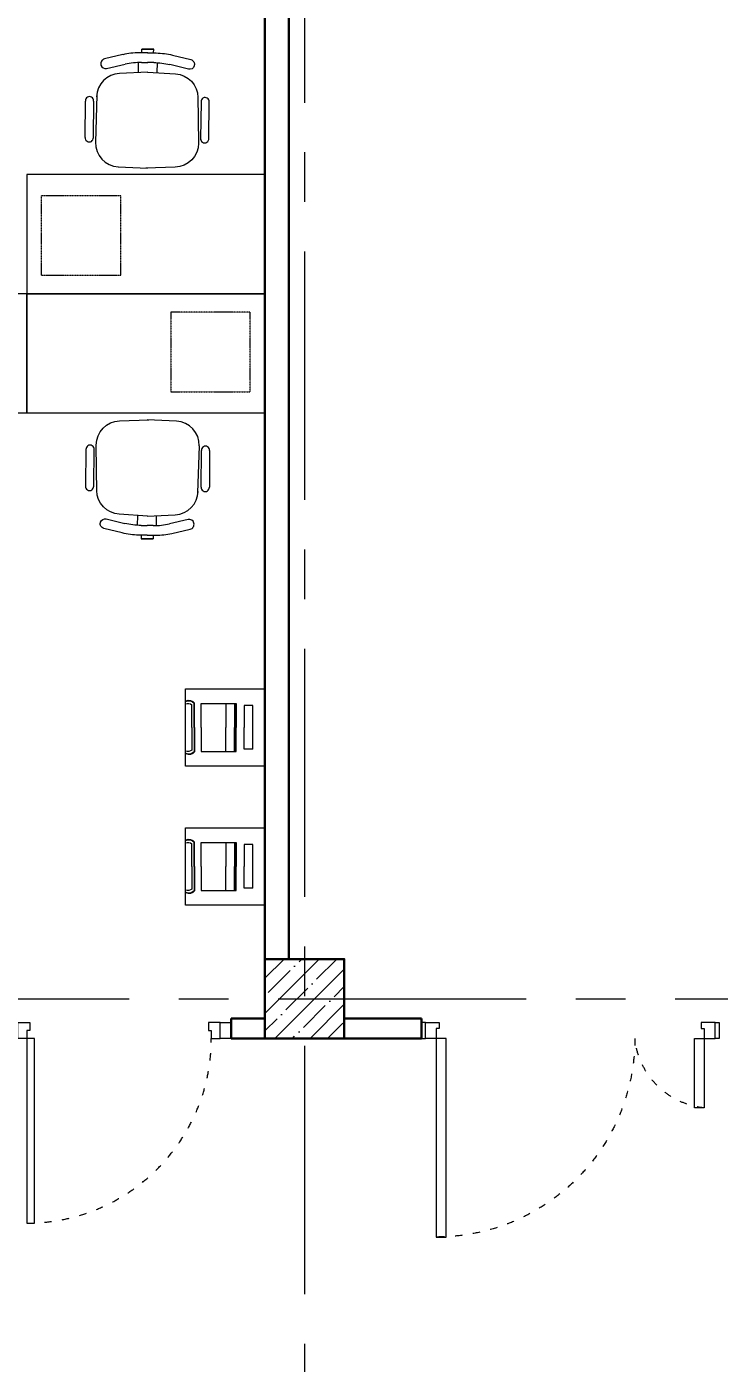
# Model space of a CAD drawing. Header units: millimetres. Extents: x -13407 to 95998, y -2719 to 109387.
# Drawn here: x 4170 to 7659, y 61451 to 68182 of the extents above; entities that cross this region are included whole.
import ezdxf
from ezdxf import colors
from ezdxf.entities.mleader import LeaderData, LeaderLine
from ezdxf.math import Vec2, Vec3

# ---------------------------------------------------------------- set-up
doc = ezdxf.new("R2010")
doc.units = ezdxf.units.MM
for name, pattern in [('ACAD_ISO03W100', [30, 12, -18]), ('CENTER', [2, 1.25, -0.25, 0.25, -0.25]), ('HIDDEN', [6, 4, -2])]:
    doc.linetypes.add(name, pattern=pattern)
for name, color, linetype, lineweight in [('_ТХ_мебель передв', 250, 'Continuous', 13), ('_ТХ_обор_комп принт', 30, 'Continuous', 13), ('АР_Двери', 5, 'Continuous', 18), ('АР_Колонны', 5, 'Continuous', 30), ('АР_Колонны Штрих', 250, 'Continuous', 5), ('АР_Оси', 193, 'Continuous', 9), ('АР_Отметки', 250, 'Continuous', 15), ('АР_Перегородки газоблок', 165, 'Continuous', 30), ('АР_Подоконники', 163, 'Continuous', 9), ('АР_Сущ Несущая стена', 202, 'Continuous', 30)]:
    doc.layers.add(name, color=color, linetype=linetype, lineweight=lineweight)
doc.styles.add('ISOCPEUR', font='isocpeur.ttf', dxfattribs={"width": 0.7})

# ---------------------------------------------------------------- blocks, each defined once
blk = doc.blocks.new('*U197')
for points in [[(0, 0), (0, -80), (55, -80), (55, 0), (0, 0)], [(55, -80), (55, 0), (115, 0), (115, -40), (100, -40), (100, -80), (55, -80)], [(1075, -80), (1075, 0), (1015, 0), (1015, -40), (1030, -40), (1030, -80), (1075, -80)], [(1130, 0), (1130, -80), (1075, -80), (1075, 0), (1130, 0)]]:
    blk.add_lwpolyline(points)
blk.add_lwpolyline([(100, -80), (100, -1010), (140, -1010), (140, -80)], close=True)
at = {"linetype": 'ACAD_ISO03W100', "ltscale": 3}
blk.add_arc((100, -80), 930, 270, 0, dxfattribs=at)
blk = doc.blocks.new('_DotSmall')
at = {"color": 0, "linetype": 'ByBlock', "const_width": 0.5}
blk.add_lwpolyline([(-0.0625, 0, 1), (0.0625, 0, 1)], format="xyb", close=True, dxfattribs=at)
blk = doc.blocks.new('Полуторная_на лестницу')
for points in [[(75, 80), (75, 1080), (124.9, 1080), (124.9, 80)], [(1375.1, 430), (1375.1, 80), (1425, 80), (1425, 430)]]:
    blk.add_lwpolyline(points, close=True)
for points in [[(0, 0), (0, 80), (20, 80), (20, 0), (0, 0)], [(20, 80), (20, 0), (90, 0), (90, 30), (75, 30), (75, 80), (20, 80)], [(1480, 80), (1480, 0), (1410, 0), (1410, 30), (1425, 30), (1425, 80), (1480, 80)], [(1500, 0), (1500, 80), (1480, 80), (1480, 0), (1500, 0)]]:
    blk.add_lwpolyline(points)
at = {"linetype": 'ACAD_ISO03W100', "ltscale": 3}
for centre, radius, start, end in [((75, 80), 1000, 0, 90), ((1465.4, 39.6), 392.5, 95.90754, 174.09246)]:
    blk.add_arc(centre, radius, start, end, dxfattribs=at)
blk = doc.blocks.new('стол с тумбой 1200х600')
blk.add_lwpolyline([(-19012.2, 19801.1), (-19012.2, 21001.1), (-19612.2, 21001.1), (-19612.2, 19801.1)], close=True)
at = {"linetype": 'HIDDEN', "ltscale": 0.1}
blk.add_lwpolyline([(-19505.4, 19874.7), (-19105.4, 19874.7), (-19105.4, 20274.7), (-19505.4, 20274.7)], close=True, dxfattribs=at)
blk = doc.blocks.new('М-60')
at = {"extrusion": (-6.19742e-05, 0.000470712, 1)}
for p, q in [((7035202.1, 1186569.5, -0.1), (7035439, 1186576.2, -0.1)), ((7035415.4, 1186627.5, -0.2), (7035231.8, 1186626.6, -0.2)), ((7035232, 1186585.7, -0.1), (7035415.6, 1186586.5, -0.1)), ((7034998.3, 1186437.9, -0.1), (7035019.7, 1186530.9, -0.1)), ((7035068.3, 1186519.6, -0.1), (7035046.7, 1186425.8, -0.1)), ((7035049.2, 1186548.9, -0.1), (7035050.6, 1186548.5, -0.1)), ((7035085.8, 1186312.9, 0), (7035092.5, 1186454.7, -0.1)), ((7035563.1, 1186460.5, -0.1), (7035569.8, 1186312.9, 0)), ((7034971.3, 1186282.6, 0), (7034970.4, 1186343.1, -0.1)), ((7034989, 1186343.1, -0.1), (7034970.8, 1186343.1, -0.1)), ((7034970.8, 1186343.1, -0.1), (7034970.8, 1186282.6, 0)), ((7034989, 1186312.9, 0), (7034989, 1186356.2, -0.1)), ((7034989, 1186312.9, 0), (7034989, 1186343.1, -0.1)), ((7034989, 1186313.2, 0), (7034989.4, 1186282.9, 0)), ((7034989, 1186313.2, 0), (7034989.6, 1186269.8, 0)), ((7035037.4, 1186344.1, 0), (7035037.4, 1186312.9, 0)), ((7035037.8, 1186282.6, 0), (7035037.4, 1186313.9, 0)), ((7035037.8, 1186361.3, -0.1), (7035088.1, 1186361.3, -0.1)), ((7035085.7, 1186314.6, 0), (7035094.7, 1186172.9, 0)), ((7035565.2, 1186174.3, 0.1), (7035569.7, 1186322, 0)), ((7034989.4, 1186282.9, 0), (7034971.3, 1186282.6, 0)), ((7035038.5, 1186265.5, 0), (7035088.8, 1186266.3, 0)), ((7035000.2, 1186188.3, 0), (7035023, 1186095.7, 0.1)), ((7035071.5, 1186107.6, 0.1), (7035048.4, 1186201.2, 0)), ((7035052.8, 1186078.1, 0.1), (7035054.2, 1186078.5, 0.1)), ((7035206, 1186059.9, 0.1), (7035442.9, 1186056.7, 0.1)), ((7035236.1, 1186044.1, 0.1), (7035419.7, 1186046, 0.1)), ((7035420.2, 1186005.1, 0.1), (7035236.6, 1186003.1, 0.1))]:
    blk.add_line(p, q, dxfattribs=at)
for centre, start, end in [((7035230, 1186606.2, 122.4), 84.99867, 275.52472), ((7035417.4, 1186607.1, 122.4), 264.99867, 95.52472), ((7035234.4, 1186023.7, 122.4), 85.34791, 275.87397), ((7035421.8, 1186025.7, 122.4), 265.34791, 95.87397)]:
    blk.add_arc(centre, 20.6, start, end, dxfattribs=at)
at = {"extrusion": (6.19742e-05, -0.000470712, -1)}
for centre, major_axis, start_param, end_param in [((7035442.2, 1186455, -0.1), (77.8, 92.6, 0), -0.725128, 0.826554), ((7035043.3, 1186525.4, -0.1), (15.6, 18.5, 0), 4.240369, 5.829345), ((7035044.7, 1186525.1, -0.1), (15.6, 18.5, 0), -0.45384, 1.098777), ((7035213.4, 1186449, -0.1), (77.8, 92.6, 0), 4.061153, 5.558057), ((7035352, 1186356.2, 0), (-277.9, 233.5, -0.1), 5.584367, 5.811166), ((7035400.4, 1186344.1, 0), (233.5, 277.9, -0.1), 4.01357, 4.240369)]:
    blk.add_ellipse(centre, major_axis=major_axis, ratio=1, start_param=start_param, end_param=end_param, dxfattribs=at)
at = {"extrusion": (-6.19742e-05, 0.000470712, 1)}
for centre, major_axis, start_param, end_param in [((7035352.6, 1186275.3, 0), (-274.3, -237.7, 0.1), 5.584367, 5.811166), ((7035400.8, 1186288.2, 0), (237.7, -274.3, 0.1), 4.01357, 4.240369), ((7035215.4, 1186180.5, 0), (79.2, -91.4, 0), 4.061153, 5.558057), ((7035444.3, 1186178, 0.1), (79.2, -91.4, 0), -0.725128, 0.826554), ((7035048, 1186101.8, 0.1), (15.8, -18.3, 0), -0.45384, 1.098777), ((7035046.5, 1186101.5, 0.1), (15.8, -18.3, 0), 4.240369, 5.829345)]:
    blk.add_ellipse(centre, major_axis=major_axis, ratio=1, start_param=start_param, end_param=end_param, dxfattribs=at)
blk = doc.blocks.new('МФУ1')
at = {"extrusion": (-6.19742e-05, -0.000470712, 1)}
for p, q in [((7057681.4, 1166364.7, 0), (7057681.4, 1165975, -0.2)), ((7058080.7, 1166364.7, 0), (7057681.4, 1166364.7, 0)), ((7058080.7, 1165975, -0.2), (7058080.7, 1166364.7, 0)), ((7057742.4, 1166059.9, -0.2), (7057742.4, 1166279.7, 0)), ((7057742.4, 1166279.7, 0), (7057785.7, 1166279.7, 0)), ((7057785.7, 1166279.7, 0), (7057785.7, 1166169.8, -0.1)), ((7058003.1, 1166290.7, 0), (7057826.8, 1166290.7, 0)), ((7057826.8, 1166290.7, 0), (7057826.8, 1166169.8, -0.1)), ((7057830.4, 1166290.7, 0), (7057830.4, 1166169.8, -0.1)), ((7057834.6, 1166290.7, 0), (7057834.6, 1166169.8, -0.1)), ((7057879, 1166290.7, 0), (7057879, 1166169.8, -0.1)), ((7058003.1, 1166169.8, -0.1), (7058003.1, 1166290.7, 0)), ((7058035.7, 1166169.8, -0.1), (7058035.7, 1166292.9, 0)), ((7058038.2, 1166169.8, -0.1), (7058038.2, 1166292.9, 0)), ((7058049.3, 1166169.8, -0.1), (7058049.3, 1166283.8, 0)), ((7057785.7, 1166059.9, -0.1), (7057785.7, 1166169.8, -0.1)), ((7057826.8, 1166049, -0.2), (7057826.8, 1166169.8, -0.1)), ((7057830.4, 1166049, -0.2), (7057830.4, 1166169.8, -0.1)), ((7057834.6, 1166049, -0.2), (7057834.6, 1166169.8, -0.1)), ((7057879, 1166049, -0.1), (7057879, 1166169.8, -0.1)), ((7058003.1, 1166169.8, -0.1), (7058003.1, 1166049, -0.1)), ((7058035.7, 1166169.8, -0.1), (7058035.7, 1166046.7, -0.1)), ((7058038.2, 1166169.8, -0.1), (7058038.2, 1166046.7, -0.1)), ((7058049.3, 1166169.8, -0.1), (7058049.3, 1166169.8, -0.1)), ((7058049.3, 1166169.8, -0.1), (7058049.3, 1166055.9, -0.1)), ((7057742.4, 1166059.9, -0.2), (7057785.7, 1166059.9, -0.1)), ((7058003.1, 1166049, -0.1), (7057826.8, 1166049, -0.2)), ((7057681.4, 1165975, -0.2), (7058080.7, 1165975, -0.2))]:
    blk.add_line(p, q, dxfattribs=at)
for centre, radius, start, end in [((7058064.1, 1166270.4, -986.4), 36, 62.50848, 142.07302), ((7058064.1, 1166267.9, -986.4), 35.8, 62.36072, 136.4153), ((7058069.9, 1166256.9, -986.4), 33.6, 71.1864, 127.75594), ((7058064.1, 1166068.5, -986.4), 36, 217.92698, 297.49152), ((7058064.1, 1166071.1, -986.4), 35.8, 223.65544, 297.5943), ((7058069.9, 1166082.1, -986.4), 33.6, 232.24406, 288.8136)]:
    blk.add_arc(centre, radius, start, end, dxfattribs=at)

msp = doc.modelspace()

# ---------------------------------------------------------------- hatches: boundary and pattern name
at = {"layer": 'АР_Колонны Штрих', "ltscale": 100}
h = msp.add_hatch(dxfattribs=at)
h.set_pattern_fill('ANSI35', color=256, scale=500)
h.set_pattern_definition([(45, (-951682.16, 103358.67), (-88.388348, 88.388348), []), (45, (-951593.77, 103358.67), (-88.388348, 88.388348), [156.25, -31.25, 0, -31.25])])
h.paths.add_polyline_path([(5769.9, 63487.2), (5369.9, 63487.2), (5369.9, 63087.2), (5769.9, 63087.2)])

# ---------------------------------------------------------------- linework, layer by layer
at = {"layer": 'АР_Колонны', "ltscale": 100}
msp.add_lwpolyline([(5369.9, 63487.2), (5769.9, 63487.2), (5769.9, 63087.2), (5369.9, 63087.2)], close=True, dxfattribs=at)
at = {"layer": 'АР_Оси', "linetype": 'CENTER', "ltscale": 1000}
for p, q in [((5569.9, 79049.7), (5569.9, 23317.3)), ((-12563.8, 63287.2), (70614.6, 63287.2))]:
    msp.add_line(p, q, dxfattribs=at)
at = {"layer": 'АР_Перегородки газоблок', "ltscale": 100}
for points in [[(5369.9, 69087.2), (5369.9, 63487.2)], [(5489.9, 69087.2), (5489.9, 63487.2)], [(5369.9, 63187.2), (5199.9, 63187.2)], [(5199.9, 63187.2), (5199.9, 63087.2)], [(6158.4, 63187.2), (5769.9, 63187.2)], [(6158.4, 63187.2), (6158.4, 63087.2)], [(5369.9, 63087.2), (5199.9, 63087.2)], [(6158.4, 63087.2), (5769.9, 63087.2)]]:
    msp.add_lwpolyline(points, dxfattribs=at)
at = {"layer": 'АР_Подоконники', "ltscale": 100}
msp.add_arc((5777.6, 63079.5), 8235.7, 95.97357, 171.91961, dxfattribs=at)
at = {"layer": 'АР_Сущ Несущая стена', "lineweight": 18, "ltscale": 100}
for centre, radius, start, end in [((5776.8, 63081.3), 9148.9, 94.87234, 175.19782), ((5777.6, 63079.5), 8425.7, 94.87652, 174.79678)]:
    msp.add_arc(centre, radius, start, end, dxfattribs=at)

# ---------------------------------------------------------------- block references
at = {"layer": '_ТХ_мебель передв'}
for name, p, rotation in [('М-60', (-1069499.6, 7121017, 0), 269.0887326624886), ('стол с тумбой 1200х600', (-15631.2, 47825), 270), ('стол с тумбой 1200х600', (23971.1, 85849.3), 89.99999999999999), ('стол с тумбой 1200х600', (25171.1, 85849.3), 89.99999999999999), ('М-60', (1079055.1, -6987344.9, 0), 89.08873266248857)]:
    msp.add_blockref(name, p, dxfattribs=dict(at, rotation=rotation))
at = {"layer": '_ТХ_обор_комп принт', "xscale": -1}
for p in [(7063051.3, -1101516.5, 0.2), (7063051.3, -1102216.5, 0.2)]:
    msp.add_blockref('МФУ1', p, dxfattribs=at)
at = {"layer": 'АР_Двери'}
msp.add_blockref('*U197', (4069.9, 63167.2), dxfattribs=at)
at = {"layer": 'АР_Двери', "xscale": -1, "rotation": 180}
msp.add_blockref('Полуторная_на лестницу', (6158.4, 63167.2), dxfattribs=at)

# ---------------------------------------------------------------- leaders
at = {"layer": 'АР_Отметки'}
ml = msp.add_multileader_mtext('Standard', dxfattribs=at)
ml.set_content('Л.4', color=256, style='ISOCPEUR')
ml.set_leader_properties(color=256, linetype='Continuous', lineweight=-1)
ml.set_arrow_properties(name='DOTSMALL')
ml.build(insert=Vec2(0, 0))
ml.multileader.update_dxf_attribs({"has_text_frame": 1, "text_left_attachment_type": 4, "text_right_attachment_type": 4, "dogleg_length": 100, "arrow_head_size": 180})
ctx = ml.context
ctx.base_point, ctx.char_height, ctx.arrow_head_size, ctx.landing_gap_size, ctx.plane_origin = Vec3(24105, 74801.7), 250, 180, 50, Vec3(52223.5, 62665)
ctx.left_attachment, ctx.right_attachment = 4, 4
notes = []
notes.append((ctx, [(0, (0, 0, 0), (0, 0), (1, 0), 1, [])]))
ctx.mtext.insert, ctx.mtext.width, ctx.mtext.line_spacing_style, ctx.mtext.flow_direction = Vec3(24155, 75135.1), 852.697, 2, 5
ml = msp.add_multileader_mtext('Standard', dxfattribs=at)
ml.set_content('+4,200', color=256, style='ISOCPEUR')
ml.set_leader_properties(color=256, linetype='Continuous', lineweight=-1)
ml.set_arrow_properties(name='DOTSMALL')
ml.build(insert=Vec2(0, 0))
ml.multileader.update_dxf_attribs({"has_text_frame": 1, "text_left_attachment_type": 4, "text_right_attachment_type": 4, "dogleg_length": 100, "arrow_head_size": 180})
ctx = ml.context
ctx.base_point, ctx.char_height, ctx.arrow_head_size, ctx.landing_gap_size, ctx.plane_origin = Vec3(29759, 73421.5), 250, 180, 50, Vec3(29677.6, 72154)
ctx.left_attachment, ctx.right_attachment = 4, 4
notes.append((ctx, [(0, (0, 0, 0), (0, 0), (1, 0), 1, [])]))
ctx.mtext.insert, ctx.mtext.width, ctx.mtext.line_spacing_style, ctx.mtext.flow_direction = Vec3(29809, 73754.8), 852.697, 2, 5
ml = msp.add_multileader_mtext('Standard', dxfattribs=at)
ml.set_content('+2,850', color=256, style='ISOCPEUR')
ml.set_leader_properties(color=256, linetype='Continuous', lineweight=-1)
ml.set_arrow_properties(name='DOTSMALL')
ml.build(insert=Vec2(0, 0))
ml.multileader.update_dxf_attribs({"has_text_frame": 1, "text_left_attachment_type": 4, "text_right_attachment_type": 4, "dogleg_length": 100, "arrow_head_size": 180})
ctx = ml.context
ctx.base_point, ctx.char_height, ctx.arrow_head_size, ctx.landing_gap_size, ctx.plane_origin = Vec3(23981.1, 72724.2), 250, 180, 50, Vec3(24541, 73663.5)
ctx.left_attachment, ctx.right_attachment = 4, 4
notes.append((ctx, [(0, (0, 0, 0), (0, 0), (1, 0), 1, [])]))
ctx.mtext.insert, ctx.mtext.width, ctx.mtext.line_spacing_style, ctx.mtext.flow_direction = Vec3(24031.1, 73057.5), 852.697, 2, 5
ml = msp.add_multileader_mtext('Standard', dxfattribs=at)
ml.set_content('+2,100', color=256, style='ISOCPEUR')
ml.set_leader_properties(color=256, linetype='Continuous', lineweight=-1)
ml.set_arrow_properties(name='DOTSMALL')
ml.build(insert=Vec2(0, 0))
ml.multileader.update_dxf_attribs({"has_text_frame": 1, "text_left_attachment_type": 4, "text_right_attachment_type": 4, "dogleg_length": 100, "arrow_head_size": 180})
ctx = ml.context
ctx.base_point, ctx.char_height, ctx.arrow_head_size, ctx.landing_gap_size, ctx.plane_origin = Vec3(55581.7, 70947), 250, 180, 50, Vec3(49822.1, 65161.6)
ctx.left_attachment, ctx.right_attachment = 4, 4
notes.append((ctx, [(0, (0, 0, 0), (0, 0), (1, 0), 1, [])]))
ctx.mtext.insert, ctx.mtext.width, ctx.mtext.line_spacing_style, ctx.mtext.flow_direction = Vec3(55631.7, 71280.3), 852.697, 2, 5
ml = msp.add_multileader_mtext('Standard', dxfattribs=at)
ml.set_content('Л.5', color=256, style='ISOCPEUR')
ml.set_leader_properties(color=256, linetype='Continuous', lineweight=-1)
ml.set_arrow_properties(name='DOTSMALL')
ml.build(insert=Vec2(0, 0))
ml.multileader.update_dxf_attribs({"has_text_frame": 1, "text_left_attachment_type": 4, "text_right_attachment_type": 4, "dogleg_length": 100, "arrow_head_size": 180})
ctx = ml.context
ctx.base_point, ctx.char_height, ctx.arrow_head_size, ctx.landing_gap_size, ctx.plane_origin = Vec3(54054.2, 70700.7), 250, 180, 50, Vec3(79808.7, 56971.3)
ctx.left_attachment, ctx.right_attachment = 4, 4
notes.append((ctx, [(0, (0, 0, 0), (0, 0), (1, 0), 1, [])]))
ctx.mtext.insert, ctx.mtext.width, ctx.mtext.line_spacing_style, ctx.mtext.flow_direction = Vec3(54104.2, 71034), 852.697, 2, 5
ml = msp.add_multileader_mtext('Standard', dxfattribs=at)
ml.set_content('+4,200', color=256, style='ISOCPEUR')
ml.set_leader_properties(color=256, linetype='Continuous', lineweight=-1)
ml.set_arrow_properties(name='DOTSMALL')
ml.build(insert=Vec2(0, 0))
ml.multileader.update_dxf_attribs({"has_text_frame": 1, "text_left_attachment_type": 4, "text_right_attachment_type": 4, "dogleg_length": 100, "arrow_head_size": 180})
ctx = ml.context
ctx.base_point, ctx.char_height, ctx.arrow_head_size, ctx.landing_gap_size, ctx.plane_origin = Vec3(25913.8, 67369.3), 250, 180, 50, Vec3(25832.4, 66101.8)
ctx.left_attachment, ctx.right_attachment = 4, 4
notes.append((ctx, [(0, (0, 0, 0), (0, 0), (1, 0), 1, [])]))
ctx.mtext.insert, ctx.mtext.width, ctx.mtext.line_spacing_style, ctx.mtext.flow_direction = Vec3(25963.8, 67702.7), 852.697, 2, 5
ml = msp.add_multileader_mtext('Standard', dxfattribs=at)
ml.set_content('+4,200', color=256, style='ISOCPEUR')
ml.set_leader_properties(color=256, linetype='Continuous', lineweight=-1)
ml.set_arrow_properties(name='DOTSMALL')
ml.build(insert=Vec2(0, 0))
ml.multileader.update_dxf_attribs({"has_text_frame": 1, "text_left_attachment_type": 4, "text_right_attachment_type": 4, "dogleg_length": 100, "arrow_head_size": 180})
ctx = ml.context
ctx.base_point, ctx.char_height, ctx.arrow_head_size, ctx.landing_gap_size, ctx.plane_origin = Vec3(55040.2, 64919.7), 250, 180, 50, Vec3(54958.8, 63652.1)
ctx.left_attachment, ctx.right_attachment = 4, 4
notes.append((ctx, [(0, (0, 0, 0), (0, 0), (1, 0), 1, [])]))
ctx.mtext.insert, ctx.mtext.width, ctx.mtext.line_spacing_style, ctx.mtext.flow_direction = Vec3(55090.2, 65253), 852.697, 2, 5
for ctx, leaders in notes:
    for number, flags, end, landing, length, lines in leaders:
        leader = LeaderData()
        leader.index, (leader.has_last_leader_line, leader.has_dogleg_vector, leader.attachment_direction) = number, flags
        leader.last_leader_point, leader.dogleg_vector, leader.dogleg_length = Vec3(end), Vec3(landing), length
        for number, points, colour, breaks in lines:
            line = LeaderLine()
            line.index, line.vertices, line.color, line.breaks = number, Vec3.list(points), colors.encode_raw_color(colour), breaks
            leader.lines.append(line)
        ctx.leaders.append(leader)

doc.saveas('drawing.dxf')
